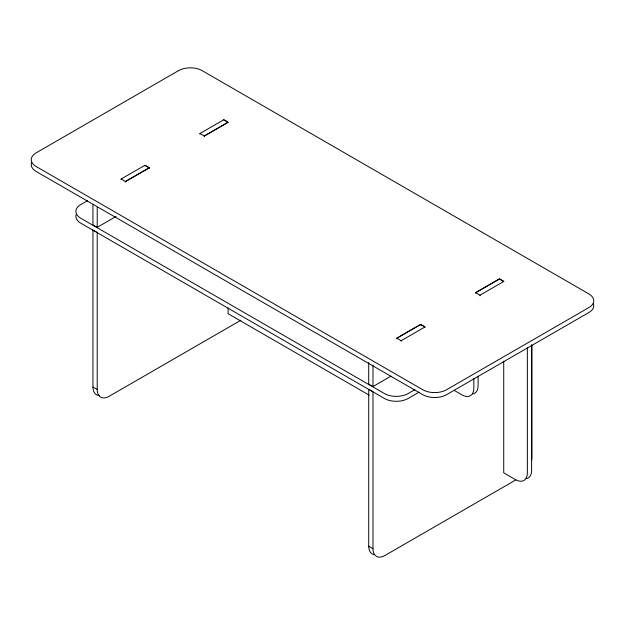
<?xml version="1.0" encoding="UTF-8"?>
<svg xmlns="http://www.w3.org/2000/svg" width="625" height="625" viewBox="0 0 625 625"><rect width="100%" height="100%" fill="white"/><g stroke="black" fill="none" stroke-linecap="round" stroke-linejoin="round"><path stroke-width="0.94" d="M121.125 179.023L144.992 165.25L149.398 167.797L125.539 181.57L121.125 179.023L121.125 179.641M199.969 133.508L223.836 119.727L228.25 122.273L204.383 136.055L199.969 133.508L199.969 134.117M87.531 200.664L80.805 204.555A16.773 9.68 0 0 0 80.805 218.25L384.422 393.539A16.773 9.68 0 0 0 408.141 393.539L414.867 389.648M149.117 168.414L149.117 167.797L125.398 181.492L125.398 182.109M92.945 204.844L92.945 224.875L97.219 227.344L116.031 216.477M240.898 320.227L109.078 396.336A16.773 9.688 -60 0 1 97.219 389.484L92.945 387.023L92.945 230.023L97.219 232.492L97.219 389.484M424.883 327.625L424.883 327.008L420.617 324.547L396.898 338.242L396.898 338.852M401.164 340.703L425.031 326.93L420.617 324.383L396.75 338.156L401.164 340.703L401.164 341.32M480.008 295.18L503.875 281.406L499.461 278.859L475.602 292.633L480.008 295.18L480.008 295.797M368.719 362.516L368.719 384.086L372.984 386.555L391.102 376.094M419.078 392.156L408.141 398.469A16.773 9.68 0 0 1 384.422 398.469L80.805 223.18A16.773 9.68 0 0 1 76.25 214.344M515.828 479.93L384.844 555.547A16.773 9.688 -60 0 1 372.984 548.703L368.719 546.234L368.719 389.234L372.984 391.703L372.984 548.703M223.695 119.813L227.961 122.273L204.242 135.969L204.242 136.586M503.727 281.492L499.461 279.023L475.742 292.719L475.742 293.336M149.117 167.797L144.844 165.328L144.844 165.945M454.422 390.516L461.984 394.883A16.773 9.688 60 0 0 473.844 388.031L473.844 378.586M369.18 395.148L228.102 313.703L228.102 307.875M531.906 345.062L531.906 456.945A16.773 9.688 -60 0 1 531.562 460.453M531.625 344.859L531.625 470.312A16.773 9.688 60 0 1 526.258 478.672M527.352 347.328L527.352 472.773A16.773 9.688 60 0 1 515.492 479.625L503.727 472.828L503.727 361.203M478.109 376.125L478.109 385.57A16.773 9.688 60 0 1 472.742 393.93M420.617 324.547L420.617 325.164M372.984 364.984L372.984 386.555M97.219 207.312L97.219 227.344M31.609 162.633A16.773 9.68 0 0 0 36.164 171.469L422.797 394.688A16.773 9.68 0 0 0 446.516 394.688L588.836 312.523A16.773 9.68 0 0 0 593.391 303.688M374.086 554.594A16.773 9.688 -60 0 1 368.719 546.234M99.359 395.484A16.773 9.688 -60 0 1 92.945 387.023M178.484 70.672L36.164 152.844A16.773 9.68 0 0 0 36.164 166.539L422.797 389.758A16.773 9.68 0 0 0 446.516 389.758L588.836 307.594A16.773 9.68 0 0 0 588.836 293.898L202.203 70.672A16.773 9.68 0 0 0 178.484 70.672"/></g></svg>
